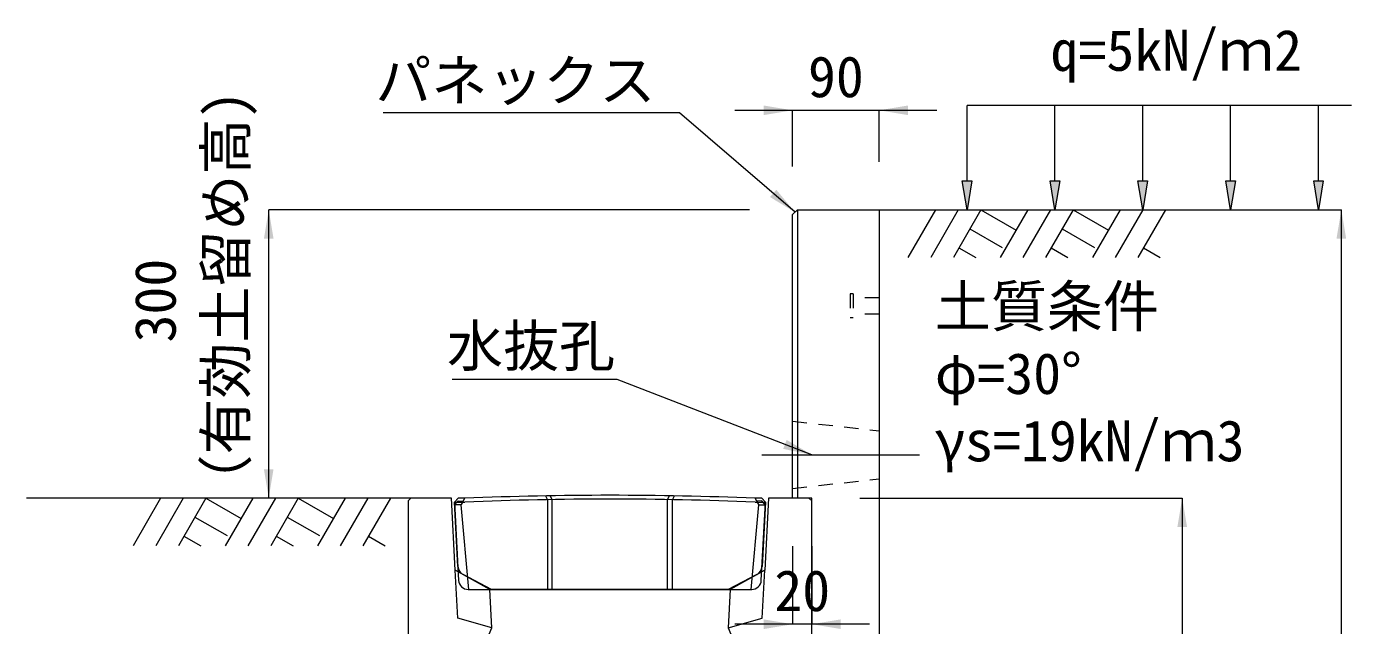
# Model space of a CAD drawing. Units: millimetres at full size. Extents: x 187207 to 255567, y 882048 to 905686.
# Drawn here: x 196532 to 197911, y 883943 to 884566 of the extents above; entities that cross this region are included whole.
import ezdxf
from ezdxf.enums import TextEntityAlignment as Align

# ---------------------------------------------------------------- set-up
doc = ezdxf.new("R2010")
doc.units = ezdxf.units.MM
doc.header["$LTSCALE"] = 20
for name, pattern in [('DASHED', [7.5, 6, -1.5]), ('USER1', [28.575, 19.05, -3.175, 3.175, -3.175]), ('USER2', [1.35, 0.75, -0.6])]:
    doc.linetypes.add(name, pattern=pattern)
for name, color, linetype, lineweight in [('0_2', 7, 'Continuous', 20), ('パネックス', 2, 'Continuous', 13), ('寸法線', 7, 'Continuous', 13), ('引出線', 4, 'Continuous', 13), ('箱型U字側溝', 2, 'Continuous', 9), ('ｲﾝｻｰﾄ', 3, 'USER2', 9), ('ﾊｯﾁﾝｸﾞ', 7, 'Continuous', 5)]:
    doc.layers.add(name, color=color, linetype=linetype, lineweight=lineweight)
doc.layers.add('文字', color=7, linetype='Continuous')
doc.styles.add('ＭＳ ゴシック', font='')
doc.styles.get('ＭＳ ゴシック').set_extended_font_data('MS Gothic')

# ---------------------------------------------------------------- blocks, each defined once
blk = doc.blocks.new('filled_arrow')
at = {"color": 0, "linetype": 'Continuous', "lineweight": -2}
blk.add_solid([(7.5, 1.25), (0, 0), (7.5, -1.25)], dxfattribs=at)

msp = doc.modelspace()

# ---------------------------------------------------------------- hatches: boundary and pattern name
at = {"layer": '寸法線'}
for points in [[(197515.79, 884405.37), (197510.79, 884375.37), (197505.79, 884405.37)], [(197607.2, 884405.37), (197602.2, 884375.37), (197597.2, 884405.37)], [(197698.61, 884405.37), (197693.61, 884375.37), (197688.61, 884405.37)], [(197790.03, 884405.37), (197785.03, 884375.37), (197780.03, 884405.37)], [(197881.44, 884405.37), (197876.44, 884375.37), (197871.44, 884405.37)]]:
    msp.add_hatch(color=256, dxfattribs=at).paths.add_polyline_path(points)

# ---------------------------------------------------------------- linework, layer by layer
at = {"layer": '0_2'}
for p, q in [((197419.37, 884375.37), (197819.37, 884375.37)), ((196932.37, 884075.37), (196532.37, 884075.37))]:
    msp.add_line(p, q, dxfattribs=at)
at = {"layer": 'パネックス'}
for p, q in [((197334.37, 884375.37), (197329.37, 884370.37)), ((197329.37, 884075.37), (197329.37, 884370.37)), ((197334.37, 884375.37), (197419.37, 884375.37)), ((197419.37, 884375.37), (197419.37, 883090.37)), ((197349.37, 884075.37), (197329.37, 884075.37)), ((197349.37, 883090.37), (197349.37, 884075.37))]:
    msp.add_line(p, q, dxfattribs=at)
at = {"layer": 'パネックス', "lineweight": 5}
msp.add_line((197334.37, 884375.37), (197334.37, 884075.37), dxfattribs=at)
at = {"layer": 'パネックス', "linetype": 'USER2', "lineweight": 9}
for p, q in [((197329.37, 884155.37), (197419.37, 884145.37)), ((197329.37, 884085.37), (197419.37, 884095.37))]:
    msp.add_line(p, q, dxfattribs=at)
at = {"layer": '寸法線'}
for p, q in [((197269.37, 884478.92), (197479.37, 884478.92)), ((197329.37, 884420.37), (197329.37, 884478.92)), ((197419.37, 884425.37), (197419.37, 884478.92)), ((196784.37, 884075.37), (196784.37, 884375.37)), ((197284.37, 884375.37), (196784.37, 884375.37)), ((197469.37, 884375.37), (197900.22, 884375.37)), ((197900.22, 883090.37), (197900.22, 884375.37)), ((196882.37, 884075.37), (196784.37, 884075.37)), ((197399.37, 884075.37), (197734.7, 884075.37)), ((197734.7, 884075.37), (197734.7, 883090.37)), ((197329.37, 884025.37), (197329.37, 883944.07)), ((197349.37, 884025.37), (197349.37, 883944.07)), ((197409.37, 883944.07), (197269.37, 883944.07))]:
    msp.add_line(p, q, dxfattribs=at)
at = {"layer": '寸法線', "lineweight": 9}
for p, q in [((197910.79, 884483.92), (197510.79, 884483.92)), ((197510.79, 884405.37), (197510.79, 884483.92)), ((197602.2, 884405.37), (197602.2, 884483.92)), ((197693.61, 884405.37), (197693.61, 884483.92)), ((197785.03, 884405.37), (197785.03, 884483.92)), ((197876.44, 884405.37), (197876.44, 884483.92))]:
    msp.add_line(p, q, dxfattribs=at)
at = {"layer": '寸法線', "linetype": 'USER1', "lineweight": 9}
msp.add_line((197297.52, 884120.37), (197461.23, 884120.37), dxfattribs=at)
at = {"layer": '寸法線', "lineweight": 9}
for points in [[(197515.79, 884405.37), (197510.79, 884375.37), (197505.79, 884405.37)], [(197607.2, 884405.37), (197602.2, 884375.37), (197597.2, 884405.37)], [(197698.61, 884405.37), (197693.61, 884375.37), (197688.61, 884405.37)], [(197790.03, 884405.37), (197785.03, 884375.37), (197780.03, 884405.37)], [(197881.44, 884405.37), (197876.44, 884375.37), (197871.44, 884405.37)]]:
    msp.add_lwpolyline(points, close=True, dxfattribs=at)
at = {"layer": '引出線'}
for points in [[(197331.87, 884372.87), (197211.66, 884476.33), (196903.41, 884476.33)], [(197349.37, 884120.37), (197146.91, 884198.82), (196975.17, 884198.82)]]:
    msp.add_lwpolyline(points, dxfattribs=at)
at = {"layer": '箱型U字側溝'}
for p, q in [((196977.58, 884071.23), (196988.44, 884071.23)), ((197290.28, 884071.23), (197301.15, 884071.23))]:
    msp.add_line(p, q, dxfattribs=at)
at = {"layer": '箱型U字側溝', "lineweight": 18}
msp.add_line((196991.91, 883980.23), (197286.81, 883980.23), dxfattribs=at)
at = {"layer": '箱型U字側溝'}
for points in [[(197072.3, 884077.64), (197074.36, 884073.67), (197074.36, 883980.23)], [(197079.36, 883980.23), (197079.36, 884073.75), (197077.3, 884077.72)], [(197199.36, 883980.23), (197199.36, 884073.75), (197201.42, 884077.72)], [(197204.36, 883980.23), (197204.36, 884073.67), (197206.42, 884077.64)]]:
    msp.add_lwpolyline(points, dxfattribs=at)
at = {"layer": '箱型U字側溝', "lineweight": 13}
msp.add_lwpolyline([(197017.31, 883228.21), (196989.37, 883875.37), (197016.37, 883940.37), (197014.37, 883980.37), (196978.37, 884000.37), (196974.37, 884075.37), (196932.37, 884075.37), (196929.37, 884072.37), (196929.37, 883110.37), (196949.37, 883090.37), (197329.37, 883090.37), (197349.37, 883110.37), (197349.37, 884072.37), (197346.37, 884075.37), (197304.37, 884075.37), (197300.37, 884000.37), (197264.37, 883980.37), (197262.37, 883940.37), (197289.37, 883875.37), (197261.44, 883228.21)], dxfattribs=at)
at = {"layer": '箱型U字側溝', "lineweight": 18}
for points in [[(196981.15, 884004.19), (196977.58, 884071.23), (196981.36, 884075.23)], [(196988.36, 884075.23), (196981.36, 884075.23), (196977.58, 884071.23), (196981.92, 883989.69)], [(197296.8, 883989.69), (197301.15, 884071.23), (197297.36, 884075.23), (197290.36, 884075.23)], [(197297.36, 884075.23), (197301.15, 884071.23), (197297.57, 884004.19)], [(197292.24, 883995.87), (197262.46, 883980.23), (197016.27, 883980.23), (196986.49, 883995.87)]]:
    msp.add_lwpolyline(points, dxfattribs=at)
at = {"layer": '箱型U字側溝', "color": 5}
for points in [[(196981.36, 884072.32), (196986.74, 884072.23), (196984.58, 884068.23), (196977.73, 884068.34)], [(197297.36, 884072.32), (197291.98, 884072.23), (197294.15, 884068.23), (197300.99, 884068.34)]]:
    msp.add_lwpolyline(points, close=True, dxfattribs=at)
at = {"layer": '箱型U字側溝', "color": 5, "linetype": 'DASHED'}
for points in [[(196992.43, 883980.23), (196984.58, 884068.23), (196988.36, 884075.23)], [(197286.3, 883980.23), (197294.15, 884068.23), (197290.36, 884075.23)]]:
    msp.add_lwpolyline(points, dxfattribs=at)
at = {"layer": '箱型U字側溝', "linetype": 'DASHED', "lineweight": 13}
for points in [[(197016.37, 883940.37), (196981.04, 883950.37), (196978.37, 884000.37)], [(197262.37, 883940.37), (197297.71, 883950.37), (197300.37, 884000.37)]]:
    msp.add_lwpolyline(points, dxfattribs=at)
at = {"layer": '箱型U字側溝', "lineweight": 18}
for centre, radius, start, end in [((197139.36, 880276.56), 3801.67, 87.72365, 92.27635), ((196991.14, 884004.72), 10, 183.05288, 242.29297), ((197287.59, 884004.72), 10, 297.70703, 356.94712), ((196991.91, 883990.23), 10, 183.05288, 270), ((197286.81, 883990.23), 10, 270, 356.94712)]:
    msp.add_arc(centre, radius, start, end, dxfattribs=at)
at = {"layer": '箱型U字側溝'}
msp.add_arc((197139.36, 880276.56), 3797.67, 87.72245, 92.27755, dxfattribs=at)
at = {"layer": 'ｲﾝｻｰﾄ'}
for p, q in [((197392.37, 884287.87), (197389.37, 884287.87)), ((197389.37, 884287.87), (197389.37, 884262.87)), ((197392.37, 884287.87), (197392.37, 884262.87)), ((197419.37, 884283.87), (197392.37, 884283.87)), ((197419.37, 884283.87), (197419.37, 884266.87)), ((197392.37, 884262.87), (197389.37, 884262.87)), ((197419.37, 884266.87), (197392.37, 884266.87))]:
    msp.add_line(p, q, dxfattribs=at)
at = {"layer": 'ﾊｯﾁﾝｸﾞ', "lineweight": 9}
for p, q in [((197478.02, 884375.36), (197449.37, 884325.74)), ((197501.64, 884375.36), (197472.99, 884325.74)), ((197525.27, 884375.36), (197496.62, 884325.74)), ((197525.27, 884375.36), (197561.83, 884354.25)), ((197574.02, 884375.36), (197545.37, 884325.74)), ((197597.64, 884375.36), (197568.99, 884325.74)), ((197621.27, 884375.36), (197592.62, 884325.74)), ((197621.27, 884375.36), (197657.83, 884354.25)), ((197670.02, 884375.36), (197641.37, 884325.74)), ((197693.64, 884375.36), (197664.99, 884325.74)), ((197717.26, 884375.36), (197688.62, 884325.74)), ((197513.84, 884355.58), (197547.26, 884336.29)), ((197609.84, 884355.58), (197643.26, 884336.29)), ((197502.42, 884335.79), (197519.84, 884325.74)), ((197598.42, 884335.79), (197615.84, 884325.74)), ((197694.42, 884335.79), (197711.83, 884325.74)), ((196671.81, 884075.37), (196643.17, 884025.75)), ((196695.44, 884075.37), (196666.79, 884025.75)), ((196719.06, 884075.37), (196690.41, 884025.75)), ((196719.06, 884075.37), (196755.63, 884054.26)), ((196767.81, 884075.37), (196739.17, 884025.75)), ((196791.44, 884075.37), (196762.79, 884025.75)), ((196815.06, 884075.37), (196786.41, 884025.75)), ((196815.06, 884075.37), (196851.62, 884054.26)), ((196863.81, 884075.37), (196835.16, 884025.75)), ((196887.43, 884075.37), (196858.79, 884025.75)), ((196911.06, 884075.37), (196882.41, 884025.75)), ((196707.64, 884055.59), (196741.05, 884036.3)), ((196803.63, 884055.59), (196837.05, 884036.3)), ((196696.21, 884035.8), (196713.63, 884025.75)), ((196792.21, 884035.8), (196809.63, 884025.75)), ((196888.21, 884035.8), (196905.63, 884025.75))]:
    msp.add_line(p, q, dxfattribs=at)

# ---------------------------------------------------------------- block references
at = {"layer": '寸法線', "xscale": 4, "yscale": 4}
for p, rotation in [((197329.37, 884478.92), 180), ((196784.37, 884375.37), 270), ((197900.22, 884375.37), 270), ((196784.37, 884075.37), 90), ((197734.7, 884075.37), 270), ((197329.37, 883944.07), 180)]:
    msp.add_blockref('filled_arrow', p, dxfattribs=dict(at, rotation=rotation))
for p in [(197419.37, 884478.92), (197349.37, 883944.07)]:
    msp.add_blockref('filled_arrow', p, dxfattribs=at)
at = {"layer": '引出線', "xscale": 4, "yscale": 4}
for p, rotation in [((197331.87, 884372.87), 139.3), ((197349.37, 884120.37), 158.8)]:
    msp.add_blockref('filled_arrow', p, dxfattribs=dict(at, rotation=rotation))

# ---------------------------------------------------------------- texts
at = {"layer": '寸法線', "style": 'ＭＳ ゴシック'}
for s, p in [('90', (197374.37, 884513.92)), ('20', (197339.37, 883979.07))]:
    msp.add_text(s, height=42.72, dxfattribs=at).set_placement(p, align=Align.MIDDLE_CENTER)
for s, p in [('（有効土留め高)', (196773.58, 884062.45)), ('300', (196700.45, 884237.27))]:
    msp.add_text(s, height=42.72, rotation=90, dxfattribs=at).set_placement(p, align=Align.BOTTOM_LEFT)
for s, p in [('土質条件', (197477.34, 884296.38)), ('φ=30°', (197477.34, 884226.38)), ('γs=19kN/ｍ3', (197477.34, 884156.38))]:
    msp.add_text(s, height=42.72, dxfattribs=at).set_placement(p, align=Align.TOP_LEFT)
at = {"layer": '引出線', "style": 'ＭＳ ゴシック'}
for s, p in [('パネックス', (197186.66, 884531.47)), ('水抜孔', (197144.66, 884255.1))]:
    msp.add_text(s, height=42.72, dxfattribs=at).set_placement(p, align=Align.TOP_RIGHT)
at = {"layer": '文字', "style": 'ＭＳ ゴシック'}
msp.add_text('q=5kN/ｍ2', height=42.72, dxfattribs=at).set_placement((197597.67, 884507.19), align=Align.BOTTOM_LEFT)

doc.saveas('drawing.dxf')
